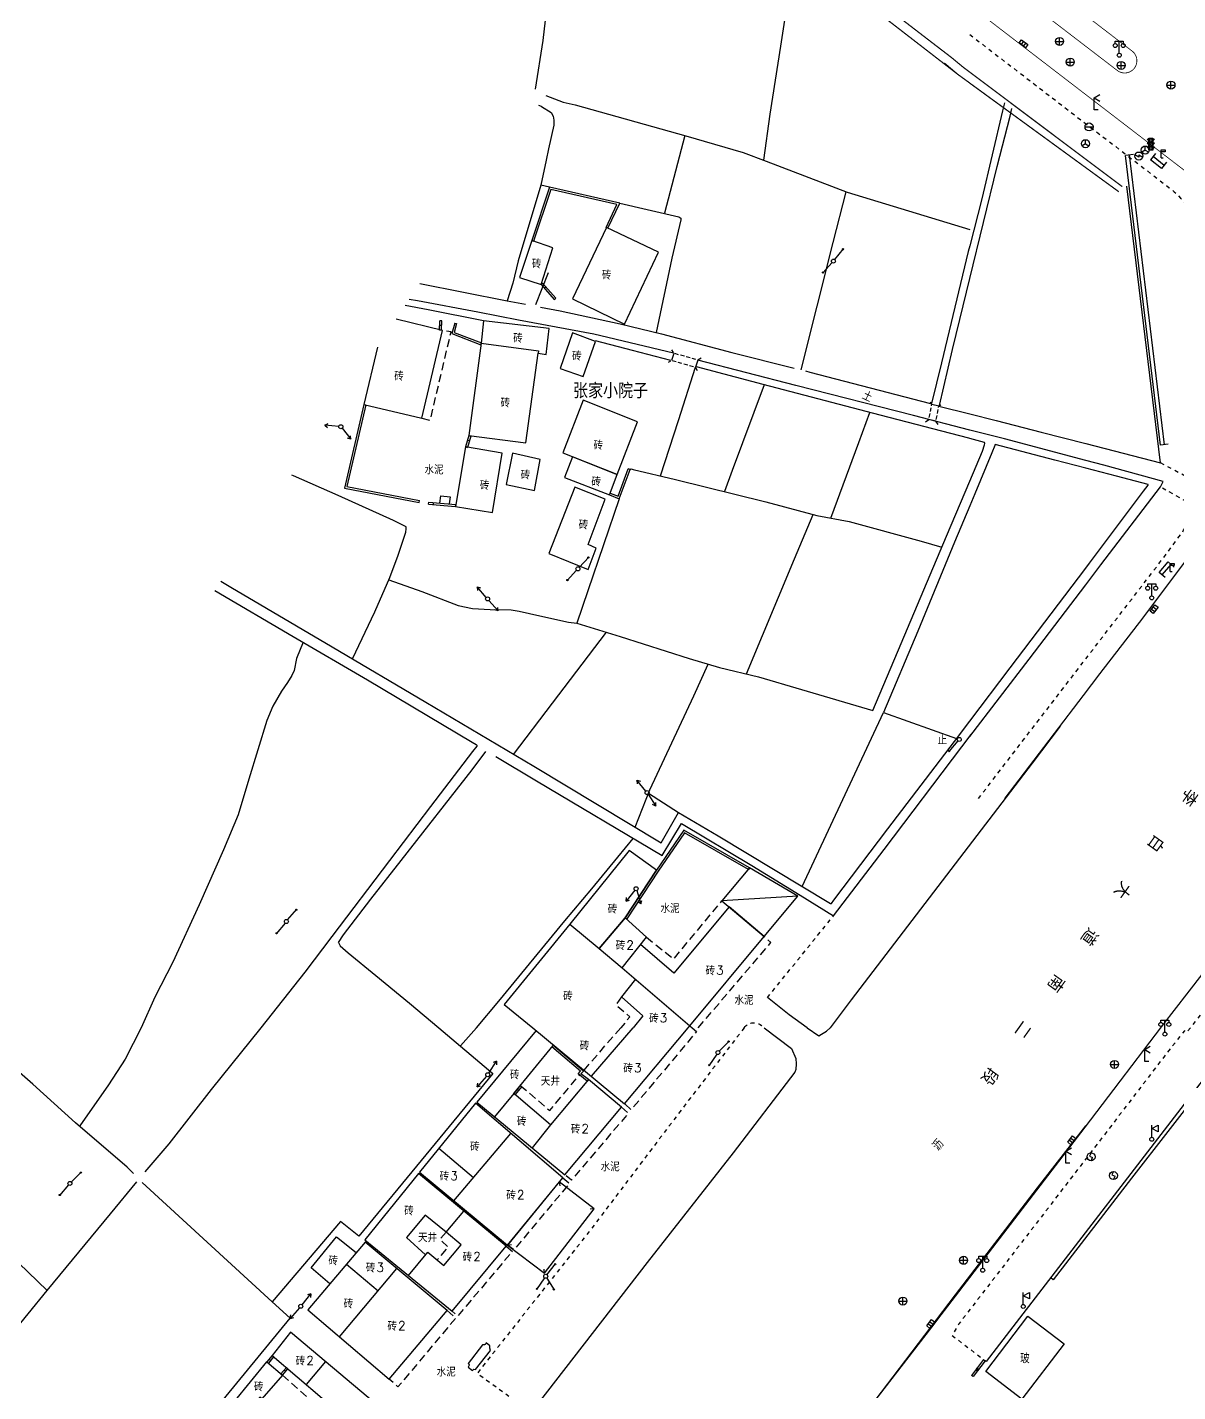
# Model space of a CAD drawing. Extents: x 5235 to 6165, y 11896 to 12757.
# Drawn here: x 5567.7 to 5711.5, y 12204.5 to 12375 of the extents above; entities that cross this region are included whole.
import ezdxf
from ezdxf.enums import TextEntityAlignment as Align

# ---------------------------------------------------------------- set-up
doc = ezdxf.new("R2010")
doc.units = 0
doc.header["$LTSCALE"] = 0.5
for name, pattern in [('G529', [1.5, 1, -0.5]), ('X1', [5, 4, -1]), ('X5', [3, 2, -1]), ('X6', [2, 1, -1])]:
    doc.linetypes.add(name, pattern=pattern)
doc.layers.get('0').update_dxf_attribs({"linetype": 'CONTINUOUS'})
for name, color, linetype in [('COMPONENT', 4, 'CONTINUOUS'), ('DLDW', 11, 'CONTINUOUS'), ('DLSS', 4, 'CONTINUOUS'), ('DMTZ', 3, 'CONTINUOUS'), ('GXYZ', 2, 'CONTINUOUS'), ('JMD', 6, 'CONTINUOUS'), ('SXSS', 5, 'CONTINUOUS'), ('ZJ', 7, 'CONTINUOUS')]:
    doc.layers.add(name, color=color, linetype=linetype)
doc.styles.add('HZ', font='rs.shx', dxfattribs={"width": 0.8, "bigfont": 'hztxt.shx'})
doc.styles.add('竖等线体', font='simhei.ttf', dxfattribs={"width": 0.8})
doc.linetypes.add('10421', pattern='A,2,[150,AAA.SHX,S=1,R=0,X=0,Y=1],1e-11', length=2)
doc.linetypes.add('10422', pattern='A,2,[150,AAA.SHX,S=1,R=0,X=0,Y=1],2,[177,AAA.SHX,S=1,R=0,X=0,Y=0.8],1e-09', length=4)
doc.linetypes.add('G677', pattern='A,10,[241,XYH_TOWN.SHX,S=0.5,R=0,X=0,Y=-0.5],0', length=10)

# ---------------------------------------------------------------- blocks, each defined once
blk = doc.blocks.new('gc041')
for p, q in [((-1, 0.5), (1, 0.5)), ((-1, -0.5), (-1, 0.5)), ((-0.33, 0.5), (-0.33, -0.5)), ((0.33, 0.5), (0.33, -0.5)), ((1, 0.5), (1, -0.5)), ((1, -0.5), (-1, -0.5))]:
    blk.add_line(p, q)
blk = doc.blocks.new('gc043')
for p, q in [((-1, 0), (1, 0)), ((0, -1), (0, 1))]:
    blk.add_line(p, q)
blk.add_circle((0, 0), 1)
blk = doc.blocks.new('GC052')
for p, q in [((0, 3), (1.38, 3.81)), ((0, 0), (0, 3)), ((0, 3), (1.38, 2.19)), ((1, 0), (0, 0))]:
    blk.add_line(p, q)
blk = doc.blocks.new('GC097')
for p, q in [((-1, 2.92), (-1, 3.52)), ((-1, 3.52), (1, 3.52)), ((0, 0.52), (0, 3.52)), ((1, 3.52), (1, 2.92))]:
    blk.add_line(p, q)
for centre in [(-1, 2.42), (0.01, 0), (1, 2.42)]:
    blk.add_circle(centre, 0.5)
blk = doc.blocks.new('gc050')
for p, q in [((0, 1), (-0.38, 0.18)), ((-0.38, 0.18), (0.38, -0.18)), ((0, -1), (0.38, -0.18))]:
    blk.add_line(p, q)
blk.add_circle((0, 0), 1)
blk = doc.blocks.new('gc019')
for p, q in [((0, 0.5), (0, 3.5)), ((0, 2.7), (1.6, 3.5)), ((1.6, 3.5), (1.6, 1.9)), ((1.6, 1.9), (0, 2.7))]:
    blk.add_line(p, q)
blk.add_circle((0, 0), 0.5)
blk = doc.blocks.new('gc002')
at = {"linetype": 'Continuous'}
blk.add_hatch(color=256, dxfattribs=at).paths.add_polyline_path([(0.5, 0.5), (-0.5, 0.5), (-0.5, -0.5), (0.5, -0.5)])
blk.add_lwpolyline([(-0.5, -0.5), (0.5, -0.5), (0.5, 0.5), (-0.5, 0.5), (-0.5, -0.5)])
blk = doc.blocks.new('gcbj0214')
at = {"linetype": 'Continuous'}
h = blk.add_hatch(color=256, dxfattribs=at)
h.paths.add_polyline_path([(0.5, 2.3), (0.9, 2.7), (0.5, 2.7), (0.5, 3), (-0.5, 3), (-0.5, 2.7), (-0.9, 2.7), (-0.5, 2.3), (-0.5, 1.7), (-0.9, 1.7), (-0.5, 1.3), (-0.5, 0.7), (-0.9, 0.7), (-0.5, 0.3), (-0.5, 0), (0.5, 0), (0.5, 0.3), (0.9, 0.7), (0.5, 0.7), (0.5, 1.3), (0.9, 1.7), (0.5, 1.7)])
h.paths.add_polyline_path([(-0.3, 2.5, -1), (0.3, 2.5, -1)], flags=16)
h.paths.add_polyline_path([(0.3, 1.5, -1), (-0.3, 1.5, -1)], flags=16)
h.paths.add_polyline_path([(0.3, 0.5, -1), (-0.3, 0.5, -1)], flags=16)
for p, q in [((-0.9, 2.7), (-0.5, 2.7)), ((-0.9, 2.7), (-0.5, 2.3)), ((-0.9, 1.7), (-0.5, 1.3)), ((-0.5, 1.7), (-0.9, 1.7)), ((-0.9, 0.7), (-0.5, 0.3)), ((-0.5, 0.7), (-0.9, 0.7)), ((-0.5, 3), (0.5, 3)), ((-0.5, 2.7), (-0.5, 3)), ((-0.5, 1.7), (-0.5, 2.3)), ((-0.5, 0.7), (-0.5, 1.3)), ((-0.5, 0), (-0.5, 0.3)), ((0.5, 0), (-0.5, 0)), ((0.5, 3), (0.5, 2.7)), ((0.9, 2.7), (0.5, 2.3)), ((0.5, 2.7), (0.9, 2.7)), ((0.5, 2.3), (0.5, 1.7)), ((0.9, 1.7), (0.5, 1.7)), ((0.9, 1.7), (0.5, 1.3)), ((0.5, 1.3), (0.5, 0.7)), ((0.9, 0.7), (0.5, 0.7)), ((0.9, 0.7), (0.5, 0.3)), ((0.5, 0.3), (0.5, 0))]:
    blk.add_line(p, q)
for centre in [(0, 2.5), (0, 1.5), (0, 0.5)]:
    blk.add_circle(centre, 0.3)
blk = doc.blocks.new('gc048')
for q in [(-0.87, -0.5), (0, 1), (0.87, -0.5)]:
    blk.add_line((0, 0), q)
blk.add_circle((0, 0), 1)
blk = doc.blocks.new('gc046')
for p, q in [((0, -0.3), (-0.97, 0.26)), ((0, 0.3), (0.97, -0.26)), ((0, 0.3), (0, -0.3))]:
    blk.add_line(p, q)
blk.add_circle((0, 0), 1)
blk = doc.blocks.new('GC042')
blk.add_line((-1, 0), (1, 0))
blk.add_circle((0, 0), 1)
blk = doc.blocks.new('gcbj0213')
for p, q in [((0, 0), (0, 2)), ((0, 2), (1, 2)), ((1, 1.5), (0, 1.5)), ((0, 0), (0.5, 0)), ((1, 2), (1, 1.5))]:
    blk.add_line(p, q)
blk = doc.blocks.new('G603')
for p, q in [((0.5, 0), (4, 0)), ((4, 0), (3.24, -0.5)), ((4, 0), (3.27, 0.5))]:
    blk.add_line(p, q)
blk.add_circle((0, 0), 0.5)
blk = doc.blocks.new('G611')
h = blk.add_hatch(color=256)
edge = h.paths.add_edge_path()
edge.add_arc((3.85, 0), 0.15, 0, 360)
blk.add_line((0.5, 0), (4, 0))
for centre, radius in [((0, 0), 0.5), ((3.85, 0), 0.15)]:
    blk.add_circle(centre, radius)

msp = doc.modelspace()

# ---------------------------------------------------------------- linework, layer by layer
at = {"flags": 128}
for points in [[(5659.73, 12358.44), (5660.56, 12364.18), (5661.89, 12372.68), (5663.5, 12383.26), (5663.73, 12384.23), (5663.93, 12384.74)], [(5632.5, 12366.53), (5634.66, 12365.69), (5636.18, 12365.35), (5650.01, 12361.46), (5657.18, 12359.38), (5660.05, 12358.32), (5670.16, 12354.44), (5685.49, 12349.75)], [(5649.86, 12361.51), (5647.33, 12351.8)], [(5632.95, 12355.05), (5631.86, 12355.32), (5629.03, 12345.83), (5628.37, 12343.05), (5627.68, 12340.86)], [(5664.41, 12332.22), (5668.41, 12348.13), (5670.06, 12354.47)], [(5641.74, 12353.07), (5649.14, 12351.36), (5649.37, 12351.17), (5649.37, 12350.97), (5648.27, 12346.19), (5646.28, 12336.88)], [(5631.26, 12340.38), (5632.82, 12344.38)], [(5646.85, 12318.97), (5649.09, 12325.91), (5651.2, 12332.54)], [(5659.8, 12330.35), (5655.81, 12319.63), (5654.85, 12317.01)], [(5668.11, 12313.69), (5671.64, 12323.12), (5673.01, 12326.9)], [(5608.32, 12296.11), (5611.12, 12301.98), (5613.01, 12306.26), (5614.04, 12309.07), (5615, 12311.94), (5615.03, 12312.34), (5615.03, 12312.6), (5613.44, 12313.4), (5606.55, 12316.51), (5600.95, 12318.98), (5600.75, 12319.07)], [(5643.04, 12319.77), (5643.16, 12319.83), (5643.42, 12319.78), (5648.69, 12318.53), (5660.01, 12315.74), (5666.37, 12314.01), (5670.41, 12313.27), (5679.41, 12310.79), (5682, 12310.06)], [(5641.68, 12316.12), (5637.73, 12304.6), (5636.39, 12300.54)], [(5657.59, 12294.21), (5659.58, 12299), (5663.57, 12308.62), (5665.92, 12314.13)], [(5612.88, 12305.98), (5616.98, 12304.51), (5621.52, 12302.78), (5623.34, 12302.38), (5625.52, 12302.28), (5628.17, 12302.21), (5629.18, 12302.05), (5631.76, 12301.46), (5635.35, 12300.67), (5636.39, 12300.54), (5641.81, 12298.9), (5650.42, 12296.16), (5654.19, 12295.02), (5659.07, 12293.86), (5664.46, 12292.27), (5673.39, 12289.64)], [(5628.47, 12284.16), (5633.34, 12290.56), (5640.07, 12299.42)], [(5643.66, 12275.05), (5645.52, 12279.74), (5651.02, 12291.49), (5652.79, 12295.44)], [(5664.55, 12267.65), (5674.69, 12289.4), (5683.85, 12286.13)], [(5645.35, 12279.3), (5649.07, 12276.9)], [(5623.81, 12250), (5626.63, 12253.33), (5634.88, 12263.36), (5638.23, 12267.37), (5641.5, 12271.31), (5643.43, 12273.66)], [(5605.75, 12261.4), (5602.38, 12256.95), (5596.87, 12250)], [(5606.56, 12260.63), (5606.77, 12260.22), (5607.77, 12259.36), (5611.26, 12256.54), (5615.47, 12253.07), (5619.11, 12250)], [(5619.11, 12250), (5625.89, 12244.28), (5609.12, 12223.92), (5606.83, 12225.78), (5598.28, 12215.72), (5582.03, 12230.65)], [(5596.87, 12250), (5590.67, 12242.27), (5585.39, 12235.48), (5582.36, 12231.96)], [(5621.81, 12247.73), (5623.83, 12250)], [(5580.95, 12231.77), (5580.18, 12232.57), (5573.72, 12238.12), (5568.36, 12242.95), (5564.38, 12246.43), (5560.52, 12249.76)], [(5549.92, 12236.55), (5560.6, 12226.32), (5570.14, 12217.15)], [(5581.34, 12230.75), (5578.03, 12226.72), (5570.13, 12217.14), (5565.38, 12211.3), (5560.43, 12205.1), (5552.02, 12194.65), (5547.75, 12189.36), (5540.46, 12181.29), (5535.82, 12176.22)], [(5542.17, 12170.44), (5554.96, 12158.8), (5558.82, 12163.45), (5568.05, 12174.53), (5572.32, 12179.64), (5580.4, 12189.27), (5589.85, 12200.71), (5600.55, 12213.69), (5598.28, 12215.72)]]:
    msp.add_lwpolyline(points, dxfattribs=at)
msp.add_lwpolyline([(5624.58, 12210.34), (5622.8, 12208.04), (5622.9, 12207.9), (5622.93, 12207.83), (5622.8, 12207.55), (5623.32, 12207.15), (5623.5, 12207.33), (5623.71, 12207.28), (5625.57, 12209.66), (5625.51, 12209.94), (5625.49, 12210.23), (5625.06, 12210.59), (5624.97, 12210.44), (5624.89, 12210.39), (5624.86, 12210.37)], close=True, dxfattribs=at)
at = {"layer": 'DLDW', "linetype": 'Continuous'}
for p, q in [((5705.97, 12359.14), (5704.97, 12359.02)), ((5705.97, 12359.14), (5704.97, 12359.02)), ((5708.72, 12359.27), (5708.1, 12358.49)), ((5709.32, 12322.8), (5704.97, 12359.02)), ((5709.32, 12322.8), (5704.97, 12359.02)), ((5709.82, 12322.86), (5705.47, 12359.08)), ((5709.82, 12322.86), (5705.47, 12359.08)), ((5709.47, 12357.38), (5708.1, 12358.49)), ((5709.79, 12357.77), (5708.41, 12358.88)), ((5710.1, 12358.16), (5709.47, 12357.38)), ((5710.31, 12322.92), (5709.32, 12322.8)), ((5710.31, 12322.92), (5709.32, 12322.8)), ((5709.17, 12306.91), (5710.29, 12308.22)), ((5711.05, 12307.57), (5710.29, 12308.22)), ((5709.93, 12306.26), (5709.17, 12306.91)), ((5709.55, 12306.59), (5710.67, 12307.9))]:
    msp.add_line(p, q, dxfattribs=at)
at = {"layer": 'DLSS', "linetype": 'Continuous', "const_width": 0.1, "elevation": 521.57, "flags": 128}
msp.add_lwpolyline([(5705.85, 12372.02, -0.945314), (5704, 12369.59), (5504.5, 12522.6, -0.99837), (5506.4, 12525.06)], format="xyb", close=True, dxfattribs=at)
at = {"layer": 'DLSS', "linetype": 'Continuous', "const_width": 0.1, "flags": 128}
for points, elevation in [([(5597.89, 12434.23), (5598.44, 12440.94), (5598.84, 12442.75, -0.411084), (5600.12, 12443.35), (5714.79, 12355.26, -0.170379), (5723.6, 12338.9, -0.161517), (5721.3, 12321.04, -0.040479), (5717.37, 12316.52)], 522.57), ([(5685.49, 12387.64), (5705.85, 12372.02, -0.945314), (5704, 12369.59), (5685.49, 12383.79)], 521.57)]:
    msp.add_lwpolyline(points, format="xyb", dxfattribs=dict(at, elevation=elevation))
at = {"layer": 'DLSS', "linetype": 'X6', "flags": 128}
for points in [[(5685.49, 12374.13), (5710.44, 12354.98, -0.114432), (5714.24, 12350.25), (5716.32, 12334.6), (5716.88, 12329.38, -0.08084), (5716.32, 12322.12), (5715.3, 12317.4), (5709.34, 12320.6)], [(5686.58, 12278.64), (5710.24, 12309.42), (5712.11, 12311.98, 0.01611), (5713.92, 12314.98), (5709.32, 12317.59)]]:
    msp.add_lwpolyline(points, format="xyb", dxfattribs=at)
at = {"layer": 'DLSS', "flags": 128}
for points in [[(5616.75, 12343), (5627.66, 12340.86), (5629.94, 12340.42)], [(5631.83, 12340.05), (5634.3, 12339.58), (5641.81, 12337.97), (5646.97, 12336.71), (5655.73, 12334.4), (5663.53, 12332.44)], [(5648.51, 12334.28), (5648.21, 12333.37)], [(5651.5, 12333.44), (5651.2, 12332.54)], [(5664.94, 12332.08), (5665.52, 12331.94), (5680.6, 12328.01)], [(5681.62, 12327.69), (5680.76, 12327.91)], [(5681.62, 12327.69), (5685.49, 12326.72)], [(5685.49, 12326.72), (5688.78, 12325.9), (5694.43, 12324.45), (5700, 12323.01)], [(5681.26, 12325.79), (5680.39, 12326.01)], [(5700, 12323.01), (5709.34, 12320.6)], [(5696.79, 12287.7), (5693.29, 12283.08), (5682.03, 12268.37), (5670.66, 12253.48), (5668.04, 12250)], [(5606.56, 12260.63), (5607.22, 12261.61), (5610.64, 12266.05), (5614.41, 12270.9), (5623.28, 12282.24), (5624.98, 12284.5)], [(5626.23, 12283.91), (5631.35, 12280.86), (5647.04, 12271.51), (5649.45, 12275.51), (5658.27, 12270.29), (5664.31, 12266.56)], [(5665.15, 12250), (5662.9, 12251.61), (5660.19, 12253.76)], [(5659.79, 12250), (5663.21, 12247.41), (5663.73, 12246.15), (5663.78, 12245.47), (5663.73, 12244.79), (5663.63, 12244.42), (5655.9, 12234.35), (5645.17, 12220.66), (5631.43, 12202.88), (5623.54, 12192.4), (5606.33, 12170.24), (5592.02, 12151.77), (5580.59, 12136.71), (5579.33, 12136.55), (5577.75, 12137.08), (5573.5, 12140.65), (5569.38, 12143.86)], [(5665.15, 12250), (5666.64, 12248.97), (5666.95, 12249.17), (5667.6, 12249.55), (5668.04, 12250)], [(5672.86, 12202.36), (5672.86, 12202.37), (5683.73, 12216.6), (5693.98, 12229.96), (5700, 12237.74)]]:
    msp.add_lwpolyline(points, dxfattribs=at)
at = {"layer": 'DLSS', "linetype": 'G529', "flags": 128}
for points in [[(5651.93, 12333.7), (5651.5, 12333.44), (5648.51, 12334.28), (5648.27, 12334.71)], [(5651.44, 12332.1), (5651.2, 12332.54), (5648.21, 12333.37), (5647.78, 12333.12)], [(5679.98, 12325.74), (5680.39, 12326.01), (5680.76, 12327.91), (5680.47, 12328.32)], [(5681.55, 12325.38), (5681.26, 12325.79), (5681.62, 12327.69), (5682.04, 12327.97)]]:
    msp.add_lwpolyline(points, dxfattribs=at)
at = {"layer": 'DLSS', "linetype": 'Continuous', "const_width": 0.175, "flags": 128}
for points in [[(5716.01, 12313.81), (5714.78, 12311.54), (5713.65, 12309.91), (5706.91, 12300.92), (5701.67, 12294.14), (5700, 12291.93)], [(5689.86, 12278.64), (5700, 12291.93)], [(5722.43, 12266.84), (5709.49, 12250.16), (5699.91, 12237.57), (5681.6, 12213.71), (5681.14, 12213.09), (5672.57, 12202)]]:
    msp.add_lwpolyline(points, dxfattribs=at)
at = {"layer": 'DLSS', "linetype": 'X6', "flags": 128}
for points in [[(5788.65, 12294.89), (5785.89, 12296.32), (5782.67, 12297.59), (5779.79, 12298.46), (5778.37, 12298.76), (5776.84, 12299.03), (5775.43, 12299.09), (5773.84, 12299.04), (5769.85, 12298.82), (5765.39, 12298.33), (5761.03, 12297.74), (5758.49, 12297.3), (5756.49, 12296.88), (5755.13, 12296.5), (5753.62, 12295.99), (5752.05, 12295.34), (5750.45, 12294.57), (5748.55, 12293.38), (5746.71, 12292.09), (5744.13, 12289.64), (5743, 12288.52), (5741.87, 12287.25), (5738, 12282.35), (5731.6, 12274.01), (5721.85, 12261.36), (5714.85, 12252.26), (5712.61, 12249.4), (5712.32, 12249.61), (5709.82, 12246.42), (5700.61, 12234.38), (5690.6, 12221.37), (5684.14, 12212.97), (5683.28, 12211.53), (5687.22, 12208.52)], [(5660.19, 12253.76), (5668.46, 12263.99)], [(5657.3, 12250), (5650.35, 12240.92), (5637.79, 12224.35), (5623.92, 12206.8), (5630.66, 12201.91)], [(5657.3, 12250), (5657.42, 12250.14), (5657.54, 12250.27), (5657.67, 12250.37), (5657.81, 12250.46), (5657.96, 12250.53), (5658.11, 12250.58), (5658.27, 12250.61), (5658.43, 12250.62), (5658.6, 12250.62), (5658.77, 12250.59), (5658.94, 12250.55), (5659.11, 12250.48), (5659.28, 12250.39), (5659.45, 12250.28), (5659.62, 12250.15), (5659.79, 12250)]]:
    msp.add_lwpolyline(points, dxfattribs=at)
at = {"layer": 'DMTZ', "linetype": '10421', "flags": 128}
for points in [[(5663.68, 12384.3), (5652.74, 12387.24), (5650.86, 12387.55), (5646.86, 12388.65), (5643.84, 12389.12), (5642.2, 12389), (5636.98, 12387.36), (5635.55, 12386.6), (5633.83, 12385.03), (5633.08, 12384.33), (5632.96, 12384.06), (5632.92, 12383.66), (5633, 12382.33), (5632.88, 12379.98), (5632.14, 12373.4), (5631.15, 12367.31)], [(5631.97, 12365.14), (5633.16, 12364.4), (5633.43, 12363.93), (5633.51, 12363.42), (5633.51, 12362.8), (5632.84, 12359.86), (5632.53, 12358.41), (5631.86, 12355.32)], [(5602.18, 12298.17), (5601.34, 12296.13), (5601.03, 12294.64), (5600.75, 12294.01), (5600.2, 12293.14), (5599.45, 12292.08), (5598.35, 12290.19), (5597.64, 12288.38), (5595.36, 12281.06), (5594.05, 12276.62), (5592.2, 12272.21), (5589.16, 12265.36), (5585.89, 12258.17), (5583.6, 12253.8), (5581.89, 12250)], [(5581.89, 12250), (5579.92, 12246.07), (5577.81, 12242.84), (5574.25, 12237.74)]]:
    msp.add_lwpolyline(points, dxfattribs=at)
at = {"layer": 'DMTZ', "linetype": '10422', "flags": 128}
for points in [[(5709.34, 12320.59), (5705.14, 12355.2)], [(5709.34, 12320.59), (5705.14, 12355.2)], [(5700, 12305.36), (5701.89, 12307.83), (5709.32, 12317.59)], [(5685.49, 12286.39), (5692.92, 12296.08), (5700, 12305.36)], [(5664.31, 12266.56), (5668.46, 12263.99), (5674.79, 12272.25), (5684.5, 12285.1), (5685.68, 12286.64)], [(5718.01, 12247.84), (5687.56, 12208.26), (5687.42, 12208.37)], [(5739.91, 12230.47), (5719.33, 12246.46), (5718.91, 12245.75), (5717.93, 12245.93), (5716.93, 12245.14), (5716.58, 12244.81), (5714.91, 12242.74), (5714.78, 12242.85), (5705.73, 12231.2), (5695.92, 12218.47), (5695.61, 12218.72)]]:
    msp.add_lwpolyline(points, dxfattribs=at)
at = {"layer": 'JMD'}
for p, q in [((5640.25, 12349.91), (5640.03, 12350.02)), ((5630.73, 12348.39), (5630.96, 12348.31)), ((5631.91, 12342.87), (5632.09, 12343.04)), ((5632.3, 12342.42), (5632.49, 12342.59)), ((5633.54, 12341.01), (5633.73, 12341.18)), ((5619.47, 12337.17), (5619.22, 12337.18)), ((5619.49, 12337.77), (5619.24, 12337.78)), ((5619.5, 12338.36), (5619.25, 12338.36)), ((5621.11, 12338.07), (5621.35, 12338)), ((5624.38, 12335.34), (5624.47, 12335.58)), ((5609.74, 12327.91), (5609.99, 12327.85)), ((5622.71, 12323.44), (5622.95, 12323.37)), ((5622.87, 12324.01), (5623.11, 12323.95)), ((5622.47, 12322.58), (5622.71, 12322.51)), ((5643.04, 12319.77), (5642.81, 12319.86)), ((5640.46, 12316.58), (5640.55, 12316.82)), ((5616.65, 12315.63), (5616.7, 12315.88)), ((5617.85, 12315.43), (5617.87, 12315.68)), ((5618.44, 12315.38), (5618.47, 12315.63)), ((5621.22, 12315.15), (5621.24, 12315.39)), ((5657.95, 12269.99), (5657.83, 12269.77)), ((5664.01, 12266.43), (5654.52, 12265.85)), ((5642.41, 12263.73), (5642.62, 12263.6)), ((5633.42, 12247.78), (5633.25, 12247.59)), ((5637.83, 12243.52), (5637.68, 12243.32)), ((5628.48, 12241.79), (5628.67, 12241.63)), ((5628.92, 12242.33), (5629.11, 12242.17)), ((5629.3, 12242.79), (5629.49, 12242.63)), ((5634.18, 12230.71), (5634.24, 12230.21)), ((5638.52, 12227.37), (5638.02, 12227.3)), ((5627.69, 12222.83), (5628.19, 12222.89)), ((5632.35, 12219.33), (5632.28, 12219.83)), ((5598.28, 12209.03), (5598.47, 12208.87)), ((5597.63, 12208.24), (5597.82, 12208.08)), ((5597.9, 12208.57), (5598.09, 12208.41)), ((5600.26, 12207.35), (5600.07, 12207.51)), ((5599.58, 12206.57), (5599.39, 12206.73)), ((5599.98, 12207.02), (5599.79, 12207.19))]:
    msp.add_line(p, q, dxfattribs=at)
at = {"layer": 'JMD', "flags": 128}
for points in [[(5640.25, 12349.91), (5641.74, 12353.07), (5632.95, 12355.05), (5630.73, 12348.39)], [(5631.91, 12342.87), (5633.54, 12341.01)], [(5611.44, 12335.05), (5609.74, 12327.91), (5616.99, 12326.18), (5619.59, 12337.14), (5613.78, 12338.55)], [(5619.47, 12337.17), (5619.5, 12338.36)], [(5621.11, 12338.07), (5620.76, 12336.75), (5624.38, 12335.34)], [(5624.41, 12335.57), (5622.87, 12324.01), (5629.99, 12323.09), (5631.53, 12334.29)], [(5609.74, 12327.91), (5607.31, 12317.44), (5616.65, 12315.63)], [(5622.87, 12324.01), (5622.47, 12322.58)], [(5640.46, 12316.58), (5641.68, 12316.12), (5643.04, 12319.77)], [(5619.25, 12315.56), (5619.39, 12316.49), (5620.54, 12316.35), (5620.42, 12315.46)], [(5617.85, 12315.43), (5621.22, 12315.15)], [(5657.95, 12269.99), (5649.76, 12274.7), (5646.32, 12269.7), (5642.41, 12263.73)], [(5642.02, 12257.48), (5650.52, 12250.24), (5659.81, 12261.39), (5655.4, 12265.1), (5648.51, 12256.8), (5644.34, 12260.38)], [(5635.48, 12262.93), (5627.28, 12252.88), (5630.87, 12250)], [(5643.72, 12256.05), (5641.96, 12253.84), (5644.64, 12251.49), (5643.42, 12250)], [(5630.87, 12250), (5642.35, 12240.48), (5650.29, 12250)], [(5638.19, 12243.93), (5643.42, 12250)], [(5650.29, 12250), (5650.52, 12250.24)], [(5631.31, 12249.64), (5623.86, 12240.7), (5634.87, 12231.62), (5641.96, 12240.06), (5637.83, 12243.52), (5633.09, 12237.84), (5628.48, 12241.79), (5633.42, 12247.78)], [(5637.83, 12243.52), (5636.89, 12244.24), (5637.22, 12244.58), (5633.42, 12247.78)], [(5628.48, 12241.79), (5626.09, 12238.85)], [(5629.3, 12242.79), (5628.48, 12241.79)], [(5621.01, 12228.37), (5628.13, 12236.76)], [(5633.09, 12237.84), (5630.77, 12235)], [(5619.14, 12234.92), (5623.47, 12231.28)], [(5620.03, 12224.46), (5617.42, 12226.57), (5615.08, 12223.77), (5617.46, 12221.62)], [(5615.32, 12219.04), (5617.74, 12221.96), (5619.73, 12220.29), (5621.9, 12222.84), (5620.03, 12224.46), (5622.26, 12227.07)], [(5605.49, 12217.98), (5603.16, 12219.99), (5606.35, 12223.86), (5608.8, 12221.88)], [(5606.71, 12211.34), (5613.87, 12219.89)], [(5607.59, 12220.46), (5611.53, 12217.1)], [(5598.28, 12209.03), (5597.63, 12208.24)], [(5593.54, 12203.23), (5597.63, 12208.24), (5599.58, 12206.57), (5596.99, 12203.62), (5596.74, 12203.8), (5595.17, 12201.85)], [(5599.58, 12206.57), (5600.26, 12207.35)], [(5604.94, 12208.28), (5602.55, 12205.4)]]:
    msp.add_lwpolyline(points, dxfattribs=at)
at = {"layer": 'JMD', "linetype": 'G677', "flags": 128}
for points in [[(5640.03, 12350.02), (5641.38, 12352.9), (5633.11, 12354.76), (5630.96, 12348.31)], [(5632.09, 12343.04), (5633.73, 12341.18)], [(5619.22, 12337.18), (5619.25, 12338.36)], [(5621.35, 12338), (5621.05, 12336.91), (5624.47, 12335.58)], [(5609.99, 12327.85), (5607.61, 12317.63), (5616.7, 12315.88)], [(5623.11, 12323.95), (5622.71, 12322.51)], [(5640.55, 12316.82), (5641.54, 12316.45), (5642.81, 12319.86)], [(5617.87, 12315.68), (5621.24, 12315.39)], [(5657.83, 12269.77), (5649.84, 12274.37), (5646.53, 12269.56), (5642.62, 12263.6)], [(5637.68, 12243.32), (5636.52, 12244.21), (5636.85, 12244.56), (5633.25, 12247.59)], [(5629.49, 12242.63), (5628.67, 12241.63)], [(5598.47, 12208.87), (5597.82, 12208.08)], [(5599.39, 12206.73), (5600.07, 12207.51)]]:
    msp.add_lwpolyline(points, dxfattribs=at)
at = {"layer": 'JMD', "flags": 128}
for points in [[(5640.07, 12350), (5635.82, 12341.09), (5642.35, 12337.93), (5646.59, 12346.91)], [(5630.73, 12348.39), (5629.22, 12343.78), (5631.91, 12342.87), (5633.39, 12347.49)], [(5624.7, 12338.33), (5624.41, 12335.57), (5631.57, 12334.58), (5631.53, 12334.29), (5632.56, 12334.13), (5632.91, 12337.37)], [(5635.83, 12336.85), (5634.29, 12332.37), (5637.18, 12331.37), (5638.69, 12335.76)], [(5637.17, 12328.43), (5634.63, 12321.84), (5641.43, 12319.16), (5643.94, 12325.72)], [(5622.47, 12322.58), (5621.22, 12315.15), (5625.82, 12314.4), (5627.05, 12321.79)], [(5628.32, 12321.79), (5627.55, 12317.89), (5631.07, 12317.14), (5631.79, 12321.02)], [(5635.82, 12321.37), (5634.83, 12318.77), (5640.46, 12316.58), (5641.43, 12319.16)], [(5632.89, 12309.26), (5637.8, 12307.28), (5638.81, 12309.92), (5637.8, 12310.4), (5639.93, 12316.04), (5636.11, 12317.55)], [(5646.32, 12269.7), (5642.92, 12272.13), (5635.48, 12262.93), (5639.17, 12259.88), (5642.41, 12263.73)], [(5664.01, 12266.43), (5657.95, 12269.99), (5654.52, 12265.85), (5659.81, 12261.39)], [(5639.17, 12259.88), (5642.02, 12257.48), (5645.07, 12261.3), (5642.41, 12263.73)], [(5616.71, 12231.94), (5627.69, 12222.83), (5634.61, 12231.22), (5623.71, 12240.55)], [(5609.89, 12223.48), (5620.8, 12214.55), (5627.56, 12222.67), (5616.6, 12231.77)], [(5627.69, 12222.83), (5632.35, 12219.33), (5638.52, 12227.37), (5634.18, 12230.71)], [(5602.73, 12214.72), (5612.9, 12206.08), (5620.15, 12214.66), (5609.91, 12223.19)], [(5583.89, 12192.46), (5594.39, 12183.4), (5611.09, 12203.1), (5600.58, 12211.95), (5598.28, 12209.03), (5604.54, 12203.71), (5597.53, 12195.26), (5590.9, 12200.84)]]:
    msp.add_lwpolyline(points, close=True, dxfattribs=at)
at = {"layer": 'JMD', "linetype": 'X5', "flags": 128}
for points in [[(5617, 12326.19), (5618.05, 12325.93), (5620.65, 12336.97), (5619.59, 12337.14)], [(5645.07, 12261.3), (5648.47, 12258.59), (5654.52, 12265.85)], [(5651.55, 12250), (5660.63, 12260.63), (5659.81, 12261.39)], [(5641.96, 12253.84), (5641.28, 12252.87), (5643.01, 12251.35), (5641.87, 12250)], [(5637.27, 12244.69), (5641.87, 12250)], [(5650.8, 12250), (5651.34, 12249.51), (5643.16, 12239.74), (5642.35, 12240.48)], [(5650.52, 12250.24), (5650.8, 12250)], [(5629.3, 12242.79), (5632.98, 12239.65), (5636.69, 12244.08)], [(5641.96, 12240.06), (5642.82, 12239.31), (5635.69, 12230.93), (5634.87, 12231.62)], [(5634.61, 12231.22), (5635.46, 12230.53), (5628.5, 12222.22), (5627.69, 12222.83)], [(5620.03, 12224.46), (5619.26, 12223.53), (5620.3, 12222.6), (5618.91, 12220.98)], [(5627.56, 12222.67), (5628.32, 12222.04), (5621.47, 12213.94), (5620.8, 12214.55)], [(5620.15, 12214.66), (5621.23, 12213.7), (5614, 12205.09), (5612.9, 12206.08)], [(5599.58, 12206.57), (5603, 12203.51), (5599.23, 12199.01), (5595.47, 12202.22)]]:
    msp.add_lwpolyline(points, dxfattribs=at)
at = {"layer": 'JMD', "linetype": 'Continuous', "flags": 128}
msp.add_lwpolyline([(5697.28, 12210.48), (5692, 12203.57), (5687.5, 12207.01), (5692.77, 12213.92)], close=True, dxfattribs=at)
at = {"layer": 'JMD', "color": 7, "linetype": 'Continuous', "flags": 128}
msp.add_lwpolyline([(5687.22, 12208.52), (5685.71, 12206.54)], dxfattribs=at)
at = {"layer": 'JMD', "linetype": 'Continuous', "flags": 128}
msp.add_lwpolyline([(5687.22, 12208.52), (5687.42, 12208.37), (5685.91, 12206.39), (5685.71, 12206.54)], dxfattribs=at)
at = {"layer": 'SXSS', "linetype": 'X1', "const_width": 0.15, "flags": 128}
for points in [[(5656.64, 12390.33), (5683.98, 12369.17)], [(5683.23, 12371.24), (5657.2, 12391.25)], [(5704.55, 12355.13), (5684.67, 12370.05)], [(5704.55, 12355.13), (5685.49, 12369.43)], [(5683.98, 12369.17), (5704.13, 12354.48)], [(5685.49, 12368.06), (5704.13, 12354.48)]]:
    msp.add_lwpolyline(points, dxfattribs=at)
at = {"layer": 'SXSS', "linetype": 'Continuous', "const_width": 0.15, "flags": 128}
for points in [[(5683.23, 12371.24), (5684.67, 12370.05)], [(5683.98, 12369.17), (5682.31, 12370.58)]]:
    msp.add_lwpolyline(points, dxfattribs=at)
at = {"layer": 'SXSS', "flags": 128}
for points in [[(5631.97, 12365.14), (5631.64, 12365.25)], [(5689.83, 12365.61), (5689.58, 12364.61), (5687.01, 12353.6), (5685.49, 12347.74)], [(5685.49, 12343.63), (5688.9, 12357.64), (5690.53, 12363.94), (5690.76, 12364.9)], [(5685.49, 12347.74), (5685.3, 12347.01), (5681.97, 12333.1), (5680.73, 12328)], [(5681.71, 12327.75), (5683.34, 12334.78), (5684.25, 12338.51), (5685.49, 12343.63)], [(5648.45, 12334.32), (5638.5, 12336.7), (5629.08, 12338.43), (5624.01, 12339.43), (5616.46, 12340.83), (5615.43, 12341.02)], [(5624.7, 12338.33), (5617.8, 12339.71), (5614.92, 12340.25)], [(5648.13, 12333.41), (5643.32, 12334.66), (5638.7, 12335.85)], [(5685.49, 12323.64), (5685.38, 12323.67), (5674.31, 12326.56), (5659.65, 12330.39), (5651.34, 12332.6)], [(5685.49, 12324.7), (5678.44, 12326.52), (5663.77, 12330.27), (5651.5, 12333.44)], [(5700, 12320.89), (5689.82, 12323.58), (5685.49, 12324.7)], [(5685.49, 12318.29), (5687.08, 12322.04), (5687.34, 12322.84), (5687.37, 12323.03), (5687.34, 12323.13), (5685.49, 12323.64)], [(5700, 12319.93), (5696.13, 12320.95), (5688.68, 12322.88), (5688.62, 12322.78), (5688.27, 12321.85), (5686.12, 12316.72), (5685.49, 12315.24)], [(5709.32, 12317.59), (5709.68, 12318.28), (5702.24, 12320.3), (5700, 12320.89)], [(5700, 12307.43), (5700.48, 12308.06), (5707.22, 12317.07), (5707.81, 12317.81), (5707.81, 12317.9), (5703.83, 12318.93), (5700, 12319.93)], [(5673.39, 12289.64), (5676.9, 12298.02), (5682.58, 12311.43), (5685.49, 12318.29)], [(5685.49, 12315.24), (5683.58, 12310.69), (5679.02, 12299.56), (5674.69, 12289.4)], [(5685.49, 12288.3), (5690.54, 12294.98), (5700, 12307.43)], [(5591.1, 12304.65), (5600.92, 12298.91), (5610.2, 12293.46), (5623.29, 12285.7), (5623.77, 12285.38), (5623.86, 12285.29), (5623.86, 12285.19), (5623.35, 12284.52)], [(5591.87, 12305.81), (5593.12, 12305.07), (5605.8, 12297.6), (5617.51, 12290.68), (5630.98, 12282.67), (5646.92, 12273.09), (5649.07, 12276.9), (5654.05, 12273.98), (5668.09, 12265.51), (5668.19, 12265.54), (5668.51, 12265.92), (5675.25, 12274.84), (5683.58, 12285.77), (5685.49, 12288.3)], [(5623.35, 12284.52), (5618.09, 12277.65), (5612.94, 12270.89), (5605.75, 12261.4)]]:
    msp.add_lwpolyline(points, dxfattribs=at)

# ---------------------------------------------------------------- block references
at = {"layer": 'COMPONENT', "linetype": 'Continuous', "xscale": 0.5, "yscale": 0.5}
for name, p in [('gcbj0214', (5708.13, 12359.69, 521.52)), ('gcbj0213', (5709.41, 12358.71)), ('gcbj0213', (5710.56, 12307))]:
    msp.add_blockref(name, p, dxfattribs=at)
at = {"layer": 'DLDW', "linetype": 'Continuous', "xscale": 0.5, "yscale": 0.5}
for name, p in [('GC097', (5704.18, 12371.55, 523.38)), ('GC097', (5704.18, 12371.55, 523.38)), ('GC097', (5708.24, 12303.72, 521.73)), ('GC097', (5709.88, 12249.19)), ('gc019', (5708.25, 12236.05)), ('GC097', (5687.11, 12219.68)), ('gc019', (5692.18, 12215.15))]:
    msp.add_blockref(name, p, dxfattribs=at)
at = {"layer": 'DLSS', "linetype": 'Continuous', "xscale": 0.5, "yscale": 0.5}
for p in [(5701.06, 12364.73, 521.27), (5707.36, 12245.78), (5697.51, 12233.07)]:
    msp.add_blockref('GC052', p, dxfattribs=at)
at = {"layer": 'GXYZ', "linetype": 'Continuous'}
for p, xscale, yscale, zscale, rotation in [((5692.21, 12372.99, 521.46), 0.5, 0.5, 0.5, 322.8539405689605), ((5708.53, 12302.3), 0.5, 0.5, 0.5, 52.92137838485548), ((5698.24, 12235.92), 0.4999999999999999, 0.4999999999999999, 0.4999999999999999, 51.99149605579916), ((5680.61, 12212.96), 0.5000000000000027, 0.5000000000000027, 0.5000000000000027, 52.67282903086113)]:
    msp.add_blockref('gc041', p, dxfattribs=dict(at, xscale=xscale, yscale=yscale, zscale=zscale, rotation=rotation))
at = {"layer": 'GXYZ', "linetype": 'Continuous', "xscale": 0.5, "yscale": 0.5}
for name, p in [('gc043', (5696.73, 12373.28, 521.51)), ('gc043', (5696.73, 12373.28, 521.51)), ('gc043', (5698.06, 12370.69, 521.48)), ('gc043', (5698.06, 12370.69, 521.48)), ('gc043', (5704.42, 12370.27, 521.81)), ('gc043', (5704.42, 12370.27, 521.81)), ('gc043', (5710.65, 12367.82, 521.54)), ('gc043', (5710.65, 12367.82, 521.54)), ('GC042', (5700.4, 12362.59, 521.68)), ('GC042', (5700.4, 12362.59, 521.68)), ('gc048', (5699.96, 12360.49, 521.69)), ('gc048', (5699.96, 12360.49, 521.69)), ('gc046', (5706.63, 12358.95, 521.66)), ('gc048', (5707.43, 12359.7, 521.66)), ('gc048', (5707.43, 12359.7, 521.66)), ('gc043', (5703.59, 12245.41)), ('gc050', (5700.66, 12233.86)), ('gc050', (5703.46, 12231.52)), ('gc043', (5684.72, 12220.92)), ('gc043', (5677.13, 12215.83))]:
    msp.add_blockref(name, p, dxfattribs=at)
at = {"layer": 'GXYZ'}
for name, p, xscale, yscale, zscale, rotation in [('G611', (5668.45, 12345.81), 0.5, 0.5, 0.5, 51.14975945257021), ('G611', (5668.45, 12345.81), 0.4999999999999999, 0.4999999999999999, 0.4999999999999999, 227.813389997208), ('G603', (5606.87, 12325.11), 0.4999999999999997, 0.4999999999999997, 0.4999999999999997, 174.0575047889582), ('G603', (5606.87, 12325.11), 0.4999999999999998, 0.4999999999999998, 0.4999999999999998, 308.58576402021), ('G611', (5636.51, 12307.35), 0.4999999999999999, 0.4999999999999999, 0.4999999999999999, 47.36512116778945), ('G611', (5636.51, 12307.35), 0.5, 0.5, 0.5, 226.9541691527316), ('G603', (5625.22, 12303.59), 0.5, 0.5, 0.5, 131.0298349382522), ('G603', (5625.22, 12303.59), 0.5, 0.5, 0.5, 311.4445408078423), ('G611', (5684.18, 12286.02), 0.4999999999999998, 0.4999999999999998, 0.4999999999999998, 228.8964102610741), ('G603', (5645.16, 12279.38), 0.5, 0.5, 0.5, 129.2579014067612), ('G603', (5645.16, 12279.38), 0.5, 0.5, 0.5, 302.4902306841751), ('G603', (5643.78, 12267.37), 0.5, 0.5, 0.5, 231.5845526364333), ('G603', (5643.78, 12267.37), 0.5, 0.5, 0.5, 287.0687926092318), ('G611', (5600.06, 12263.27), 0.5, 0.5, 0.5, 229.9732391926995), ('G611', (5600.06, 12263.27), 0.5, 0.5, 0.5, 49.66526550212899), ('G611', (5654.01, 12246.89), 0.5, 0.5, 0.5, 45.93409219473732), ('G611', (5654.01, 12246.89), 0.4999999999999998, 0.4999999999999998, 0.4999999999999998, 235.1875697298303), ('G603', (5625.24, 12244.12), 0.5, 0.5, 0.5, 56.99682519736509), ('G603', (5625.24, 12244.12), 0.5, 0.5, 0.5, 228.4316050205307), ('G611', (5573, 12230.53), 0.4999999999999999, 0.4999999999999999, 0.4999999999999999, 44.51889886271736), ('G611', (5573, 12230.53), 0.4999999999999999, 0.4999999999999999, 0.4999999999999999, 228.8419391850999), ('G611', (5632.48, 12218.92), 0.4999999999999998, 0.4999999999999998, 0.4999999999999998, 234.6927746260415), ('G611', (5632.48, 12218.92), 0.5, 0.5, 0.5, 51.6738709606057), ('G611', (5632.48, 12218.92), 0.5, 0.5, 0.5, 301.7927038240741), ('G603', (5601.86, 12215.17), 0.4999999999999998, 0.4999999999999998, 0.4999999999999998, 50.67435380942303), ('G603', (5601.86, 12215.17), 0.5, 0.5, 0.5, 229.1483997761872)]:
    msp.add_blockref(name, p, dxfattribs=dict(at, xscale=xscale, yscale=yscale, zscale=zscale, rotation=rotation))
at = {"layer": 'JMD', "linetype": 'Continuous', "xscale": 0.25, "yscale": 0.25, "rotation": 232.6213814879883}
msp.add_blockref('gc002', (5686.42, 12207.26), dxfattribs=at)

# ---------------------------------------------------------------- texts
at = {"layer": 'DLSS', "linetype": 'Continuous', "style": '竖等线体'}
msp.add_text('李     白     大     道     南     二     段', height=1.5, rotation=234.4656, dxfattribs=at).set_placement((5700.52, 12261.31), align=Align.MIDDLE)
at = {"layer": 'DLSS', "linetype": 'Continuous', "style": 'HZ', "width": 0.8}
msp.add_text('沥', height=1.25, rotation=48.8637, dxfattribs=at).set_placement((5681.49, 12235.4), align=Align.MIDDLE)
at = {"layer": 'JMD', "linetype": 'Continuous', "style": 'HZ', "width": 0.8}
msp.add_text('玻', height=1.25, dxfattribs=at).set_placement((5692.39, 12208.74), align=Align.MIDDLE)
at = {"layer": 'ZJ', "style": 'HZ'}
for s, height, p in [('砖', 1, (5631.35, 12345.53)), ('砖', 1, (5640.09, 12344.13)), ('砖', 1, (5629.02, 12336.24)), ('砖', 1, (5636.37, 12334.01)), ('砖', 1, (5614.15, 12331.5)), ('张家小院子', 1.875, (5640.59, 12329.7)), ('砖', 1, (5627.44, 12328.16)), ('砖', 1, (5639.06, 12322.86)), ('水泥', 1, (5618.52, 12319.8)), ('砖', 1, (5624.84, 12317.85)), ('砖', 1, (5629.95, 12319.15)), ('砖', 1, (5638.79, 12318.31)), ('砖', 1, (5637.2, 12312.92)), ('止', 1, (5682.05, 12286.02)), ('砖', 1, (5640.83, 12264.89)), ('水泥', 1, (5648.02, 12264.96)), ('砖', 1, (5641.83, 12260.33)), ('2', 1.1, (5643.03, 12260.33)), ('砖', 1, (5653.06, 12257.18)), ('3', 1.1, (5654.26, 12257.18)), ('砖', 1, (5635.25, 12254.02)), ('水泥', 1, (5657.27, 12253.5)), ('砖', 1, (5646, 12251.23)), ('3', 1.1, (5647.2, 12251.23)), ('砖', 1, (5637.33, 12247.8)), ('砖', 1, (5642.79, 12244.98)), ('3', 1.1, (5643.99, 12244.98)), ('砖', 1, (5628.61, 12244.18)), ('天井', 1, (5633.07, 12243.38)), ('砖', 1, (5629.47, 12238.36)), ('砖', 1, (5636.22, 12237.38)), ('2', 1.1, (5637.42, 12237.38)), ('砖', 1, (5623.62, 12235.2)), ('水泥', 1, (5640.54, 12232.69)), ('砖', 1, (5619.82, 12231.49)), ('3', 1.1, (5621.02, 12231.49)), ('砖', 1, (5628.16, 12229.12)), ('2', 1.1, (5629.36, 12229.12)), ('砖', 1, (5615.4, 12227.17)), ('天井', 1, (5617.71, 12223.83)), ('砖', 1, (5605.92, 12220.95)), ('砖', 1, (5622.69, 12221.4)), ('2', 1.1, (5623.89, 12221.4)), ('砖', 1, (5610.59, 12220.04)), ('3', 1.1, (5611.79, 12220.04)), ('砖', 1, (5607.82, 12215.56)), ('砖', 1, (5613.3, 12212.75)), ('2', 1.1, (5614.5, 12212.75)), ('砖', 1, (5601.82, 12208.4)), ('2', 1.1, (5603.02, 12208.4)), ('水泥', 1, (5620.04, 12207.04)), ('砖', 1, (5596.59, 12205.19))]:
    msp.add_text(s, height=height, dxfattribs=at).set_placement(p, align=Align.MIDDLE)
msp.add_text('土', height=1, rotation=334.6446, dxfattribs=at).set_placement((5672.73, 12328.97), align=Align.MIDDLE)

doc.saveas('drawing.dxf')
